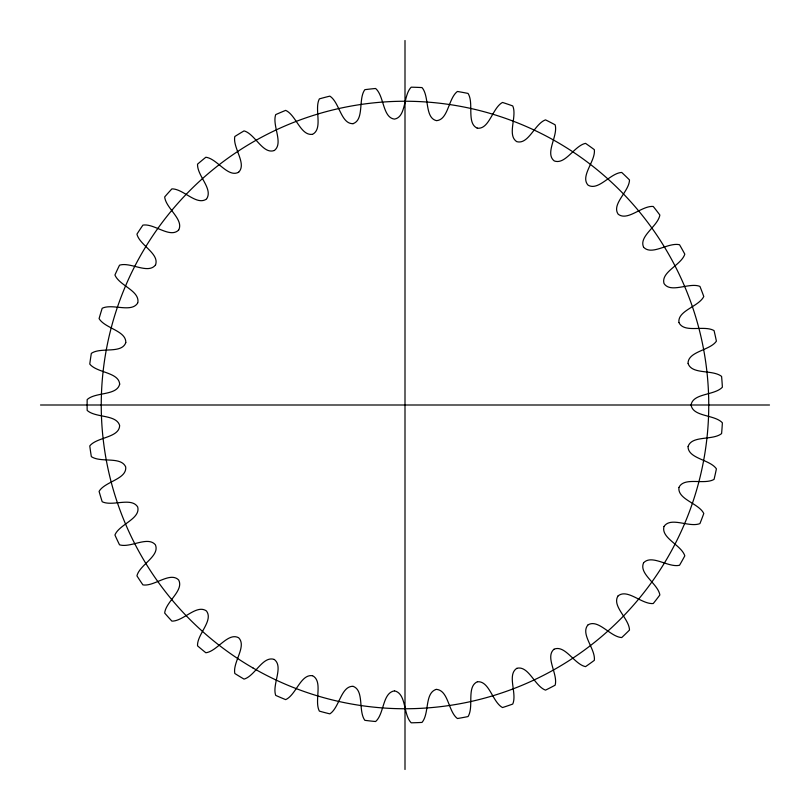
<?xml version="1.0" encoding="UTF-8"?>
<svg xmlns="http://www.w3.org/2000/svg" width="810" height="810" viewBox="0 0 810 810"><rect width="100%" height="100%" fill="white"/><g stroke="black" fill="none" stroke-linecap="round" stroke-linejoin="round"><path stroke-width="1.21" d="M119.667 384.244C118.918 372.094 96.896 372.995 89.768 364.075A317.874 317.874 0 0 1 91.338 353.373C100.724 346.832 121.591 354.173 125.783 342.671M119.688 383.991C117.146 395.918 95.539 391.797 87.166 399.593A317.874 317.874 0 0 0 87.166 410.407C95.62 418.112 116.275 414.183 119.647 425.493C119.364 437.916 96.835 436.954 89.768 445.925A317.874 317.874 0 0 0 91.338 456.627C100.794 463.057 120.923 456.05 125.702 466.945C127.038 479.216 104.773 481.484 99.083 491.386A317.874 317.874 0 0 0 102.202 501.744C112.489 506.726 131.382 496.864 137.69 506.959C140.829 518.846 119.1 524.414 114.929 535.005A317.874 317.874 0 0 0 119.516 544.806C130.42 548.238 147.673 535.724 155.388 544.786C160.188 556.146 139.543 564.742 136.941 575.859A317.874 317.874 0 0 0 142.914 584.881C154.183 586.825 169.968 571.313 178.645 579.95C184.255 590.571 165.736 601.688 164.683 613.069A317.874 317.874 0 0 0 171.892 621.128C183.323 621.361 196.547 603.946 206.428 610.953C213.799 620.581 196.881 634.433 197.539 645.843A317.874 317.874 0 0 0 205.851 652.759C217.202 651.372 227.843 631.982 238.646 637.753C247.07 646.299 232.541 662.276 234.809 673.485A317.874 317.874 0 0 0 244.043 679.114C255.039 676.006 262.612 655.786 274.074 659.37M688.024 446.786C688.328 458.794 709.914 459.422 716.404 468.828A317.874 317.874 0 0 1 714.055 479.388C704.173 485.129 684.379 476.574 679.003 487.296M688.065 446.523C691.811 435.112 712.668 440.731 721.588 433.593A317.874 317.874 0 0 0 722.378 422.81C714.643 414.406 692.692 416.968 691.092 404.868C693.137 393.032 714.592 395.553 722.378 387.19A317.874 317.874 0 0 0 721.588 376.407C712.618 369.289 691.882 374.858 688.065 363.477M125.813 342.539C126.117 330.672 104.915 328.425 99.083 318.613A317.874 317.874 0 0 1 102.202 308.256C112.489 303.274 131.382 313.136 137.69 303.041M678.922 487.549C677.474 499.466 698.736 503.233 703.789 513.489A317.874 317.874 0 0 1 699.931 523.594C689.3 527.877 670.822 516.375 664.038 526.429M137.882 302.555C139.654 290.527 119.384 285.727 114.929 274.995A317.874 317.874 0 0 1 119.516 265.194C130.38 261.64 148.25 274.681 155.581 264.87M663.987 526.551C660.818 538.134 681.311 544.958 684.814 555.832A317.874 317.874 0 0 1 679.519 565.269C668.371 567.891 652.121 554.172 643.747 562.636M155.449 265.093C159.975 253.763 139.583 245.248 136.941 234.141A317.874 317.874 0 0 1 142.914 225.119C154.183 223.175 169.968 238.687 178.645 230.05M643.525 562.96C638.726 573.976 657.973 583.686 659.866 594.965A317.874 317.874 0 0 1 653.255 603.531C641.854 604.584 627.456 588.222 618.071 595.917M178.716 229.939C184.052 219.297 165.787 208.312 164.683 196.931A317.874 317.874 0 0 1 171.892 188.872C183.323 188.73 196.243 205.689 206.246 199.23M617.979 596.008C611.621 606.204 629.259 618.617 629.491 630.058A317.874 317.874 0 0 1 621.705 637.561C610.315 636.913 598.469 618.82 588.101 624.814M206.712 198.774C213.172 188.568 197.113 175.962 197.539 164.157A317.874 317.874 0 0 1 205.851 157.241C217.202 158.628 227.843 178.018 238.646 172.246M587.908 624.986C580.142 634.169 595.755 648.972 594.327 660.342A317.874 317.874 0 0 1 585.539 666.64C574.361 664.342 565.279 644.73 554.151 649.134M238.434 172.398C247.374 164.045 232.46 147.703 234.809 136.515A317.874 317.874 0 0 1 244.043 130.886C255.069 133.913 262.784 154.649 274.307 150.508M553.929 649.276C544.897 657.204 558.212 674.173 555.133 685.189A317.874 317.874 0 0 1 545.515 690.13C534.792 686.222 528.677 665.516 517.013 668.25M274.418 150.447C283.763 143.076 271.887 125.368 275.714 114.605A317.874 317.874 0 0 1 285.677 110.373C296.085 115.091 300.581 135.928 312.376 134.318M516.77 668.351C506.726 674.933 517.357 693.573 512.74 704.062A317.874 317.874 0 0 1 502.504 707.555C492.46 702.138 489.432 680.744 477.485 681.757M312.873 134.146C323.19 128.213 314.017 108.965 319.373 98.871A317.874 317.874 0 0 1 329.842 96.137C339.532 102.212 340.939 124.284 353.16 123.647M477.232 681.817C466.327 686.88 474.144 706.846 468.048 716.567A317.874 317.874 0 0 1 457.407 718.531C448.112 711.494 448.649 690.505 436.418 689.361M352.907 123.697C364.561 119.931 357.99 98.8 364.865 89.667A317.874 317.874 0 0 1 375.617 88.482C384.254 95.965 382.522 117.49 394.419 119.111C406.498 117.075 403.066 95.216 411.207 87.186A317.874 317.874 0 0 1 422.01 87.581C429.573 96.167 424.481 117.956 436.55 120.66C448.416 119.657 448.274 98.344 457.407 91.469A317.874 317.874 0 0 1 468.048 93.433C474.245 103.052 466.145 123.636 477.485 128.243M436.155 689.391C424.47 693.218 429.563 713.488 422.01 722.419A317.874 317.874 0 0 1 411.207 722.814C403.026 714.471 406.62 693.856 394.683 690.9M40.5 405L769.5 405M394.419 690.889C382.32 692.894 384.365 713.843 375.617 721.518A317.874 317.874 0 0 1 364.865 720.333C358.06 711.15 364.429 690.535 353.16 686.353M352.907 686.303C340.949 686.171 339.441 707.717 329.842 713.863A317.874 317.874 0 0 1 319.373 711.129C313.996 701.025 323.271 681.605 312.751 675.813M477.232 128.182C489.382 129.711 492.399 107.801 502.504 102.445A317.874 317.874 0 0 1 512.74 105.938C517.387 116.377 506.685 135.128 516.77 141.649C528.565 144.929 534.742 123.687 545.515 119.87A317.874 317.874 0 0 1 555.133 124.811C558.333 135.797 544.482 153.363 554.263 160.937C565.421 165.068 574.351 145.709 585.539 143.36A317.874 317.874 0 0 1 594.327 149.658C595.856 160.977 579.788 176.226 588.101 185.186C598.509 191.18 610.294 173.077 621.705 172.439A317.874 317.874 0 0 1 629.491 179.941C629.35 191.373 611.236 204.079 618.162 214.184C627.588 221.626 641.874 205.436 653.255 206.469A317.874 317.874 0 0 1 659.866 215.035C657.973 226.273 638.726 236.074 643.525 247.04M312.498 675.722C300.692 673.839 296.065 694.96 285.677 699.627A317.874 317.874 0 0 1 275.714 695.395C271.866 684.602 283.865 666.792 274.307 659.492M643.747 247.364C652.07 255.838 668.23 242.149 679.519 244.731A317.874 317.874 0 0 1 684.814 254.168C681.352 265.052 660.596 271.937 664.038 283.571C670.771 293.655 689.34 282.103 699.931 286.406A317.874 317.874 0 0 1 703.789 296.511C698.716 306.737 677.504 310.574 678.922 322.451M679.003 322.704C684.369 333.447 704.184 324.85 714.055 330.612A317.874 317.874 0 0 1 716.404 341.172C709.914 350.568 688.328 351.226 688.024 363.214M405 40.5L405 769.5M253.125 668.058A303.75 303.75 0 0 0 708.75 405A303.75 303.75 0 0 0 253.125 141.942A303.75 303.75 0 0 0 253.125 668.058"/></g></svg>
